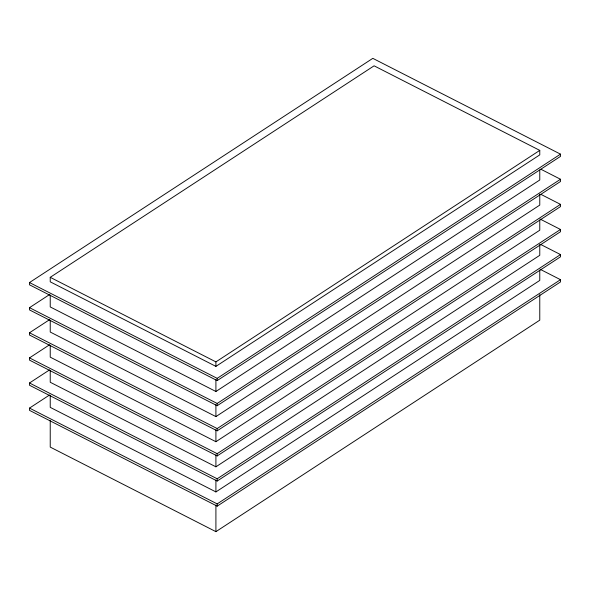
<?xml version="1.0" encoding="UTF-8"?>
<svg xmlns="http://www.w3.org/2000/svg" width="590" height="590" viewBox="0 0 590 590"><rect width="100%" height="100%" fill="white"/><g stroke="black" fill="none" stroke-linecap="round" stroke-linejoin="round"><path stroke-width="0.89" d="M29.5 282.558L372.814 58.351L560.5 154.145L560.5 156.394L217.186 380.602L29.5 284.808L29.5 282.558L217.186 378.352L560.5 154.145M50.231 277.322L374.09 65.822L539.769 150.384L539.769 154.882L215.911 366.383L50.231 281.821L50.231 277.322L215.911 361.891L539.769 150.384M540.831 169.212L560.5 179.257L560.5 181.506L217.186 405.714L29.5 309.912L29.5 307.67L49.56 294.565M540.831 194.324L560.5 204.361L560.5 206.611L217.186 430.818L29.5 335.024L29.5 332.775L49.56 319.677M540.012 219.015L560.5 229.473L560.5 231.722L217.186 455.93L29.5 360.129L29.5 357.887L49.56 344.781M540.831 244.54L560.5 254.578L560.5 256.827L217.186 481.034L29.5 385.241L29.5 382.991L49.56 369.893M540.012 269.232L560.5 279.69L560.5 281.939L217.186 506.146L29.5 410.345L29.5 408.103L49.56 394.998M50.231 295.044L50.231 306.933L215.911 391.495L539.769 179.994L539.769 169.935M217.186 405.714L217.186 403.464L560.5 179.257M50.231 320.149L50.231 332.037L215.911 416.599L539.769 205.099L539.769 194.125M217.186 430.818L217.186 428.569L560.5 204.361M50.231 345.261L50.231 357.149L215.911 441.711L539.769 230.211L539.769 220.151M217.186 455.93L217.186 453.68L560.5 229.473M50.231 370.365L50.231 382.254L215.911 466.815L539.769 255.315L539.769 244.341M217.186 481.034L217.186 478.785L560.5 254.578M50.231 395.477L50.231 407.366L215.911 491.927L539.769 280.427L539.769 270.368M217.186 506.146L217.186 503.897L560.5 279.69M50.231 420.582L50.231 447.087L215.911 531.649L539.769 320.149L539.769 294.558M29.5 307.67L217.186 403.464M29.5 332.775L217.186 428.569M29.5 357.887L217.186 453.68M29.5 382.991L217.186 478.785M29.5 408.103L217.186 503.897M217.186 378.352L217.186 380.602M215.911 361.891L215.911 366.383M215.911 379.606L215.911 391.495M215.911 404.711L215.911 416.599M215.911 429.822L215.911 441.711M215.911 454.934L215.911 466.815M215.911 480.039L215.911 491.927M215.911 505.143L215.911 531.649"/></g></svg>
